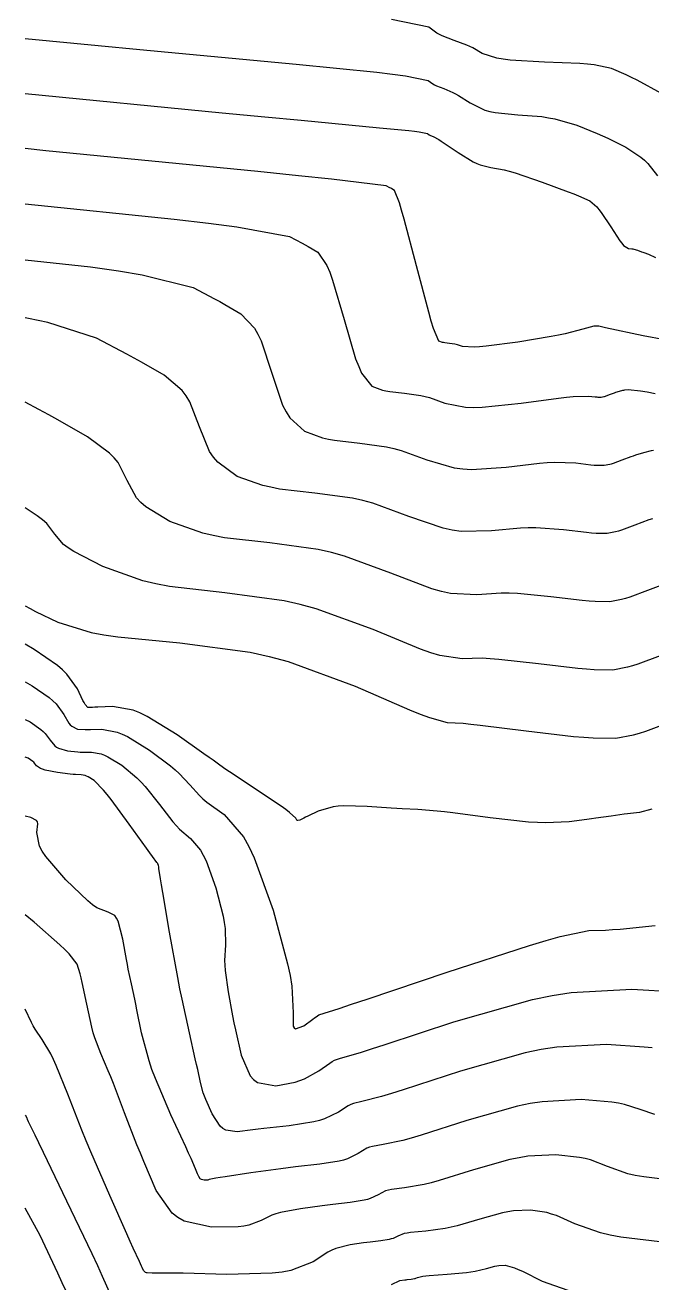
# Model space of a CAD drawing. Header units: metres. Extents: x 837475 to 838479, y 1189012 to 1191015.
# Drawn here: x 837476.5 to 837509.5, y 1189129.3 to 1189195.5 of the extents above; entities that cross this region are included whole.
import ezdxf

# ---------------------------------------------------------------- set-up
doc = ezdxf.new("R2010")
doc.units = ezdxf.units.M
doc.header["$LTSCALE"] = 0.3
doc.layers.add('COTAS 10', color=1, linetype='Continuous')
doc.layers.add('COTAS INT', color=252, linetype='Continuous')

msp = doc.modelspace()

# ---------------------------------------------------------------- linework, layer by layer
at = {"layer": 'COTAS 10'}
for points, elevation in [([(837510.197, 1189178.929), (837509.05, 1189179.14), (837507.075, 1189179.567), (837506.723, 1189179.655), (837506.599, 1189179.653), (837506.463, 1189179.638), (837505.88, 1189179.488), (837504.955, 1189179.246), (837504.605, 1189179.173), (837504.213, 1189179.099), (837502.458, 1189178.811), (837500.781, 1189178.589), (837500.439, 1189178.557), (837500.15, 1189178.537), (837499.547, 1189178.57), (837499.286, 1189178.666), (837499.212, 1189178.686), (837499.137, 1189178.703), (837498.863, 1189178.74), (837498.608, 1189178.769), (837498.545, 1189178.781), (837498.486, 1189178.795), (837498.301, 1189178.861), (837498.02, 1189179.515), (837497.9, 1189179.901), (837497.762, 1189180.375), (837497.113, 1189182.824), (837496.47, 1189185.275), (837496.335, 1189185.749), (837496.22, 1189186.135), (837495.962, 1189186.792), (837495.813, 1189186.877), (837495.766, 1189186.903), (837495.717, 1189186.93), (837495.52, 1189187.034), (837492.643, 1189187.384), (837490.905, 1189187.566), (837488.759, 1189187.785), (837477.607, 1189188.882), (837476.514, 1189188.992)], 1590), ([(837509.942, 1189162.291), (837508.77, 1189161.864), (837508.491, 1189161.777), (837508.232, 1189161.703), (837507.46, 1189161.55), (837506.469, 1189161.561), (837506.071, 1189161.59), (837505.62, 1189161.631), (837503.546, 1189161.875), (837501.454, 1189162.11), (837500.992, 1189162.145), (837500.58, 1189162.167), (837499.518, 1189162.142), (837498.355, 1189162.31), (837497.88, 1189162.455), (837497.338, 1189162.643), (837494.831, 1189163.675), (837491.845, 1189164.769), (837491.002, 1189164.996), (837490.152, 1189165.189), (837487.024, 1189165.609), (837484.108, 1189165.946), (837483.391, 1189166.086), (837482.714, 1189166.246), (837480.599, 1189166.994), (837479.082, 1189167.791), (837478.783, 1189167.982), (837478.536, 1189168.16), (837478.08, 1189168.697), (837477.653, 1189169.26), (837477.425, 1189169.455), (837477.149, 1189169.667), (837476.514, 1189170.08)], 1600), ([(837509.522, 1189141.664), (837509.113, 1189141.707), (837507.132, 1189141.843), (837504.504, 1189141.703), (837503.688, 1189141.571), (837502.834, 1189141.399), (837499.43, 1189140.44), (837496.411, 1189139.451), (837495.799, 1189139.26), (837495.284, 1189139.105), (837494.236, 1189138.844), (837493.796, 1189138.742), (837493.666, 1189138.686), (837493.531, 1189138.62), (837493.013, 1189138.282), (837492.284, 1189137.92), (837492.016, 1189137.838), (837491.72, 1189137.763), (837490.415, 1189137.559), (837489.089, 1189137.418), (837488.779, 1189137.383), (837488.495, 1189137.349), (837487.679, 1189137.244), (837487.079, 1189137.33), (837486.931, 1189137.418), (837486.791, 1189137.534), (837486.353, 1189138.183), (837486.025, 1189138.943), (837485.954, 1189139.129), (837485.893, 1189139.303), (837485.744, 1189139.844), (837485.6, 1189140.529), (837485.54, 1189140.795), (837485.473, 1189141.094), (837485.16, 1189142.449), (837484.778, 1189144.218), (837484.666, 1189144.778), (837484.553, 1189145.368), (837484.122, 1189147.752), (837483.764, 1189149.835), (837483.697, 1189150.236), (837483.643, 1189150.561), (837483.56, 1189151.098), (837483.559, 1189151.148), (837483.557, 1189151.166), (837483.553, 1189151.185), (837483.531, 1189151.269), (837483.502, 1189151.35), (837483.494, 1189151.367), (837483.486, 1189151.381), (837483.456, 1189151.416), (837483.214, 1189151.737), (837483.073, 1189151.933), (837482.898, 1189152.174), (837481.999, 1189153.432), (837481.038, 1189154.734), (837480.825, 1189155.003), (837480.635, 1189155.232), (837480.14, 1189155.732), (837479.827, 1189155.925), (837479.751, 1189155.961), (837479.68, 1189155.989), (837479.465, 1189156.029), (837479.161, 1189156.043), (837479.035, 1189156.056), (837478.891, 1189156.073), (837478.217, 1189156.164), (837477.566, 1189156.286), (837477.436, 1189156.322), (837477.328, 1189156.359), (837477.119, 1189156.501), (837477.009, 1189156.654), (837476.963, 1189156.698), (837476.911, 1189156.742), (837476.67, 1189156.91), (837476.514, 1189156.958)], 1610), ([(837478.683, 1189128.823), (837478.467, 1189129.303), (837478.238, 1189129.803), (837477.297, 1189131.788), (837476.514, 1189133.217)], 1620)]:
    msp.add_lwpolyline(points, dxfattribs=dict(at, elevation=elevation))
at = {"layer": 'COTAS INT'}
for points, elevation in [([(837510.029, 1189191.895), (837508.736, 1189192.586), (837508.437, 1189192.737), (837508.163, 1189192.87), (837507.385, 1189193.206), (837506.474, 1189193.393), (837506.116, 1189193.433), (837505.712, 1189193.468), (837503.868, 1189193.549), (837502.059, 1189193.648), (837501.676, 1189193.693), (837501.344, 1189193.745), (837500.57, 1189194.001), (837500.078, 1189194.292), (837499.924, 1189194.367), (837499.762, 1189194.439), (837499.111, 1189194.681), (837498.477, 1189194.925), (837498.326, 1189194.999), (837498.186, 1189195.076), (837497.765, 1189195.377), (837495.811, 1189195.786)], 1584), ([(837476.514, 1189194.784), (837480.356, 1189194.415), (837482.556, 1189194.205), (837484.609, 1189194.011), (837490.792, 1189193.436), (837495.032, 1189193.014), (837495.86, 1189192.917), (837496.537, 1189192.828), (837497.732, 1189192.578), (837497.989, 1189192.394), (837498.075, 1189192.347), (837498.168, 1189192.302), (837498.555, 1189192.152), (837499.029, 1189191.952), (837499.175, 1189191.875), (837499.329, 1189191.788), (837499.939, 1189191.395), (837500.722, 1189191.023), (837500.984, 1189190.95), (837501.266, 1189190.889), (837502.448, 1189190.777), (837503.722, 1189190.674), (837504.062, 1189190.619), (837504.397, 1189190.553), (837505.558, 1189190.219), (837506.638, 1189189.795), (837506.921, 1189189.671), (837507.196, 1189189.546), (837508.134, 1189189.07), (837508.935, 1189188.537), (837509.124, 1189188.376), (837509.299, 1189188.208), (837509.814, 1189187.55)], 1586), ([(837476.514, 1189191.884), (837486.88, 1189190.883), (837489.136, 1189190.666), (837491.054, 1189190.482), (837495.165, 1189190.092), (837496.713, 1189189.939), (837497.015, 1189189.903), (837497.263, 1189189.871), (837497.699, 1189189.779), (837497.793, 1189189.712), (837497.824, 1189189.695), (837497.858, 1189189.678), (837498, 1189189.624), (837498.296, 1189189.465), (837498.427, 1189189.383), (837498.579, 1189189.284), (837499.308, 1189188.789), (837500.099, 1189188.301), (837500.292, 1189188.207), (837500.472, 1189188.131), (837501.027, 1189188.004), (837501.733, 1189187.879), (837502.008, 1189187.804), (837502.319, 1189187.712), (837503.731, 1189187.232), (837505.113, 1189186.72), (837505.404, 1189186.606), (837505.657, 1189186.505), (837506.24, 1189186.245), (837506.608, 1189185.924), (837506.725, 1189185.786), (837506.849, 1189185.625), (837507.351, 1189184.868), (837507.824, 1189184.146), (837507.93, 1189184.009), (837508.025, 1189183.899), (837508.275, 1189183.727), (837508.458, 1189183.717), (837508.51, 1189183.709), (837508.563, 1189183.698), (837508.758, 1189183.638), (837508.968, 1189183.562), (837509.03, 1189183.54), (837509.094, 1189183.518), (837509.339, 1189183.436), (837509.713, 1189183.269)], 1588), ([(837476.514, 1189186.083), (837484.353, 1189185.274), (837486.166, 1189185.061), (837487.662, 1189184.87), (837490.436, 1189184.36), (837491.098, 1189184.011), (837491.263, 1189183.922), (837491.42, 1189183.835), (837491.92, 1189183.548), (837492.406, 1189182.841), (837492.553, 1189182.49), (837492.706, 1189182.072), (837493.306, 1189179.999), (837493.917, 1189177.932), (837494.076, 1189177.517), (837494.232, 1189177.17), (837494.76, 1189176.487), (837495.332, 1189176.285), (837495.514, 1189176.242), (837495.708, 1189176.204), (837496.496, 1189176.113), (837497.34, 1189176), (837497.57, 1189175.948), (837497.798, 1189175.887), (837498.604, 1189175.591), (837499.704, 1189175.376), (837500.116, 1189175.365), (837500.576, 1189175.375), (837502.625, 1189175.59), (837504.601, 1189175.863), (837505.015, 1189175.91), (837505.37, 1189175.945), (837506.169, 1189175.97), (837506.529, 1189175.928), (837506.607, 1189175.921), (837506.676, 1189175.916), (837506.849, 1189175.914), (837506.982, 1189175.94), (837507.027, 1189175.953), (837507.076, 1189175.968), (837507.279, 1189176.042), (837507.497, 1189176.125), (837507.554, 1189176.145), (837507.611, 1189176.164), (837507.803, 1189176.223), (837507.986, 1189176.27), (837508.036, 1189176.281), (837508.086, 1189176.291), (837508.262, 1189176.321), (837508.915, 1189176.241), (837509.265, 1189176.183), (837509.689, 1189176.109)], 1592), ([(837476.514, 1189183.142), (837479.948, 1189182.762), (837481.426, 1189182.556), (837482.681, 1189182.356), (837485.353, 1189181.687), (837486.479, 1189181.093), (837486.76, 1189180.94), (837487.027, 1189180.793), (837487.879, 1189180.304), (837488.591, 1189179.548), (837488.771, 1189179.231), (837488.943, 1189178.869), (837489.5, 1189177.173), (837490.072, 1189175.489), (837490.253, 1189175.133), (837490.445, 1189174.826), (837491.22, 1189174.114), (837492.177, 1189173.776), (837492.484, 1189173.703), (837492.808, 1189173.64), (837494.128, 1189173.487), (837495.543, 1189173.297), (837495.928, 1189173.21), (837496.31, 1189173.107), (837497.661, 1189172.612), (837499.112, 1189172.192), (837499.557, 1189172.137), (837500.02, 1189172.109), (837501.848, 1189172.228), (837503.596, 1189172.439), (837504.009, 1189172.469), (837504.391, 1189172.486), (837505.513, 1189172.446), (837506.302, 1189172.354), (837506.473, 1189172.338), (837506.625, 1189172.327), (837507.002, 1189172.323), (837507.295, 1189172.381), (837507.393, 1189172.409), (837507.499, 1189172.442), (837507.945, 1189172.605), (837508.422, 1189172.785), (837508.548, 1189172.829), (837508.671, 1189172.871), (837509.093, 1189173.001), (837509.494, 1189173.103), (837509.603, 1189173.127)], 1594), ([(837509.541, 1189169.513), (837509.347, 1189169.445), (837508.611, 1189169.167), (837507.923, 1189168.916), (837507.759, 1189168.865), (837507.607, 1189168.822), (837507.155, 1189168.732), (837506.573, 1189168.738), (837506.339, 1189168.755), (837506.075, 1189168.779), (837504.857, 1189168.922), (837503.412, 1189169.027), (837503.003, 1189169.028), (837502.591, 1189169.015), (837501.072, 1189168.866), (837499.465, 1189168.843), (837498.998, 1189168.91), (837498.521, 1189169.009), (837496.717, 1189169.633), (837494.821, 1189170.328), (837494.286, 1189170.472), (837493.746, 1189170.594), (837491.76, 1189170.861), (837489.908, 1189171.075), (837489.453, 1189171.164), (837489.023, 1189171.266), (837487.68, 1189171.741), (837486.657, 1189172.481), (837486.43, 1189172.749), (837486.226, 1189173.046), (837485.693, 1189174.348), (837485.18, 1189175.666), (837484.989, 1189175.973), (837484.777, 1189176.254), (837483.837, 1189177.061), (837482.634, 1189177.751), (837482.257, 1189177.959), (837481.86, 1189178.175), (837480.269, 1189179.014), (837477.7, 1189179.843), (837476.686, 1189180.051), (837476.514, 1189180.081)], 1596), ([(837510.272, 1189166.105), (837509.276, 1189165.729), (837508.347, 1189165.39), (837508.125, 1189165.321), (837507.92, 1189165.262), (837507.307, 1189165.141), (837506.521, 1189165.149), (837506.205, 1189165.173), (837505.847, 1189165.205), (837504.201, 1189165.399), (837502.433, 1189165.568), (837501.997, 1189165.586), (837501.586, 1189165.591), (837500.295, 1189165.504), (837498.91, 1189165.576), (837498.439, 1189165.683), (837497.93, 1189165.826), (837495.774, 1189166.654), (837493.333, 1189167.549), (837492.644, 1189167.734), (837491.949, 1189167.892), (837489.392, 1189168.235), (837487.008, 1189168.51), (837486.422, 1189168.625), (837485.869, 1189168.756), (837484.139, 1189169.367), (837482.87, 1189170.136), (837482.606, 1189170.365), (837482.381, 1189170.603), (837481.886, 1189171.522), (837481.416, 1189172.463), (837481.207, 1189172.714), (837480.963, 1189172.961), (837479.795, 1189173.817), (837478.241, 1189174.709), (837477.753, 1189174.978), (837477.241, 1189175.256), (837476.514, 1189175.64)], 1598), ([(837476.514, 1189164.923), (837476.778, 1189164.784), (837477.062, 1189164.637), (837478.23, 1189164.065), (837479.994, 1189163.531), (837480.654, 1189163.408), (837481.387, 1189163.296), (837484.656, 1189162.983), (837488.355, 1189162.486), (837489.36, 1189162.258), (837490.357, 1189161.99), (837493.888, 1189160.697), (837496.747, 1189159.46), (837497.321, 1189159.228), (837497.8, 1189159.044), (837498.741, 1189158.78), (837499.575, 1189158.744), (837499.986, 1189158.704), (837500.475, 1189158.651), (837502.89, 1189158.351), (837505.393, 1189158.057), (837505.937, 1189158.008), (837506.417, 1189157.972), (837507.613, 1189157.959), (837508.545, 1189158.144), (837508.857, 1189158.232), (837509.194, 1189158.338), (837510.608, 1189158.853)], 1602), ([(837509.519, 1189154.228), (837508.867, 1189154.052), (837508.382, 1189153.996), (837508.225, 1189153.976), (837508.057, 1189153.955), (837507.368, 1189153.863), (837506.568, 1189153.753), (837506.332, 1189153.719), (837506.088, 1189153.685), (837505.153, 1189153.551), (837503.921, 1189153.499), (837503.49, 1189153.517), (837503.02, 1189153.548), (837501, 1189153.773), (837499.032, 1189154.031), (837498.596, 1189154.082), (837498.207, 1189154.124), (837497.195, 1189154.202), (837496.357, 1189154.241), (837496.078, 1189154.257), (837495.779, 1189154.277), (837494.529, 1189154.369), (837493.291, 1189154.397), (837492.999, 1189154.376), (837492.73, 1189154.343), (837491.939, 1189154.118), (837491.397, 1189153.861), (837491.284, 1189153.806), (837491.187, 1189153.759), (837490.969, 1189153.648), (837490.87, 1189153.625), (837490.848, 1189153.633), (837490.827, 1189153.646), (837490.771, 1189153.746), (837490.437, 1189154.056), (837490.241, 1189154.203), (837490, 1189154.375), (837488.756, 1189155.215), (837487.516, 1189156.033), (837487.278, 1189156.191), (837487.086, 1189156.32), (837486.77, 1189156.538), (837486.414, 1189156.798), (837486.196, 1189156.953), (837485.927, 1189157.144), (837484.521, 1189158.133), (837482.936, 1189159.107), (837482.554, 1189159.289), (837482.196, 1189159.432), (837481.105, 1189159.632), (837480.34, 1189159.594), (837480.186, 1189159.588), (837480.058, 1189159.584), (837479.807, 1189159.584), (837479.671, 1189159.741), (837479.615, 1189159.835), (837479.553, 1189159.952), (837479.262, 1189160.557), (837478.706, 1189161.33), (837478.477, 1189161.553), (837478.214, 1189161.779), (837476.993, 1189162.628), (837476.514, 1189162.904)], 1604), ([(837476.514, 1189160.92), (837476.885, 1189160.722), (837477.78, 1189160.1), (837477.972, 1189159.934), (837478.141, 1189159.771), (837478.547, 1189159.205), (837478.811, 1189158.754), (837478.889, 1189158.664), (837478.969, 1189158.589), (837479.277, 1189158.444), (837479.669, 1189158.413), (837479.803, 1189158.411), (837479.947, 1189158.41), (837480.558, 1189158.431), (837481.357, 1189158.285), (837481.62, 1189158.18), (837481.9, 1189158.047), (837483.061, 1189157.333), (837484.163, 1189156.507), (837484.406, 1189156.303), (837484.622, 1189156.11), (837485.18, 1189155.503), (837485.69, 1189154.938), (837485.876, 1189154.772), (837486.082, 1189154.601), (837486.989, 1189153.949), (837488.014, 1189152.762), (837488.294, 1189152.254), (837488.572, 1189151.669), (837489.566, 1189148.908), (837490.328, 1189146.09), (837490.46, 1189145.469), (837490.559, 1189144.917), (837490.632, 1189143.498), (837490.627, 1189142.806), (837490.676, 1189142.712), (837490.747, 1189142.66), (837491.186, 1189142.825), (837491.662, 1189143.181), (837491.757, 1189143.249), (837491.835, 1189143.304), (837491.986, 1189143.393), (837493.049, 1189143.739), (837493.703, 1189143.956), (837494.514, 1189144.226), (837498.741, 1189145.638), (837503.075, 1189147.044), (837503.952, 1189147.309), (837504.689, 1189147.521), (837506.187, 1189147.841), (837507.08, 1189147.862), (837507.436, 1189147.885), (837507.84, 1189147.917), (837509.69, 1189148.098)], 1606), ([(837476.514, 1189158.937), (837476.777, 1189158.816), (837477.346, 1189158.421), (837477.468, 1189158.316), (837477.575, 1189158.212), (837477.833, 1189157.853), (837478.07, 1189157.556), (837478.163, 1189157.493), (837478.268, 1189157.437), (837478.747, 1189157.304), (837479.28, 1189157.243), (837479.419, 1189157.233), (837479.554, 1189157.227), (837480.012, 1189157.23), (837480.519, 1189157.137), (837480.685, 1189157.07), (837480.863, 1189156.986), (837481.601, 1189156.533), (837482.399, 1189155.87), (837482.616, 1189155.653), (837482.83, 1189155.422), (837483.59, 1189154.468), (837484.294, 1189153.556), (837484.475, 1189153.352), (837484.648, 1189153.169), (837485.223, 1189152.682), (837485.75, 1189152.072), (837485.894, 1189151.81), (837486.037, 1189151.509), (837486.548, 1189150.088), (837486.935, 1189148.602), (837486.999, 1189148.259), (837487.046, 1189147.946), (837487.06, 1189147.063), (837487.018, 1189146.268), (837487.028, 1189146.009), (837487.048, 1189145.735), (837487.199, 1189144.605), (837487.434, 1189143.342), (837487.506, 1189142.983), (837487.582, 1189142.619), (837487.881, 1189141.274), (837488.356, 1189140.194), (837488.542, 1189139.998), (837488.752, 1189139.846), (837489.708, 1189139.669), (837490.731, 1189139.859), (837490.983, 1189139.939), (837491.222, 1189140.03), (837491.972, 1189140.457), (837492.549, 1189140.865), (837492.679, 1189140.944), (837492.796, 1189141.008), (837493.111, 1189141.118), (837494.167, 1189141.422), (837494.751, 1189141.608), (837495.462, 1189141.839), (837499.086, 1189143.039), (837503.231, 1189144.207), (837504.271, 1189144.417), (837505.265, 1189144.578), (837508.465, 1189144.748), (837510.822, 1189144.612)], 1608), ([(837509.675, 1189138.156), (837508.898, 1189138.427), (837508.077, 1189138.69), (837507.76, 1189138.749), (837507.405, 1189138.801), (837505.798, 1189138.938), (837503.743, 1189138.829), (837503.105, 1189138.726), (837502.436, 1189138.591), (837499.774, 1189137.841), (837497.359, 1189137.064), (837496.846, 1189136.912), (837496.402, 1189136.788), (837495.361, 1189136.57), (837494.796, 1189136.475), (837494.652, 1189136.429), (837494.513, 1189136.375), (837494.054, 1189136.108), (837493.483, 1189135.824), (837493.274, 1189135.76), (837493.043, 1189135.702), (837492.022, 1189135.542), (837490.756, 1189135.398), (837490.37, 1189135.35), (837489.969, 1189135.298), (837488.393, 1189135.08), (837487.038, 1189134.88), (837486.775, 1189134.839), (837486.562, 1189134.804), (837486.201, 1189134.732), (837486.137, 1189134.708), (837486.111, 1189134.704), (837486.081, 1189134.7), (837485.943, 1189134.698), (837485.8, 1189134.73), (837485.767, 1189134.749), (837485.737, 1189134.771), (837485.654, 1189134.889), (837485.589, 1189135.04), (837485.553, 1189135.128), (837485.489, 1189135.295), (837485.25, 1189135.835), (837485.122, 1189136.114), (837484.968, 1189136.45), (837484.189, 1189138.132), (837483.371, 1189140.043), (837483.193, 1189140.523), (837483.036, 1189140.982), (837482.641, 1189142.461), (837482.403, 1189143.67), (837482.344, 1189143.958), (837482.288, 1189144.227), (837482.111, 1189145.028), (837481.946, 1189145.798), (837481.896, 1189146.047), (837481.846, 1189146.31), (837481.652, 1189147.388), (837481.41, 1189148.323), (837481.329, 1189148.496), (837481.243, 1189148.631), (837480.882, 1189148.812), (837480.297, 1189149.034), (837480.069, 1189149.196), (837479.813, 1189149.402), (837478.65, 1189150.506), (837477.597, 1189151.732), (837477.411, 1189152.014), (837477.269, 1189152.272), (837477.138, 1189152.996), (837477.187, 1189153.461), (837477.16, 1189153.554), (837477.115, 1189153.633), (837476.805, 1189153.794), (837476.514, 1189153.86)], 1612), ([(837511.041, 1189134.635), (837509.083, 1189134.87), (837508.642, 1189134.951), (837508.244, 1189135.038), (837507.176, 1189135.411), (837506.284, 1189135.761), (837505.999, 1189135.833), (837505.696, 1189135.896), (837504.464, 1189136.033), (837502.982, 1189135.955), (837502.521, 1189135.88), (837502.039, 1189135.783), (837500.118, 1189135.242), (837498.307, 1189134.677), (837497.894, 1189134.565), (837497.519, 1189134.472), (837496.486, 1189134.295), (837495.796, 1189134.209), (837495.638, 1189134.172), (837495.494, 1189134.13), (837495.094, 1189133.933), (837494.683, 1189133.728), (837494.532, 1189133.682), (837494.365, 1189133.64), (837493.629, 1189133.525), (837492.715, 1189133.421), (837492.437, 1189133.386), (837492.148, 1189133.349), (837491.011, 1189133.192), (837489.958, 1189132.99), (837489.721, 1189132.925), (837489.509, 1189132.855), (837488.94, 1189132.568), (837488.29, 1189132.325), (837488.025, 1189132.282), (837487.724, 1189132.25), (837486.331, 1189132.224), (837484.892, 1189132.547), (837484.561, 1189132.735), (837484.26, 1189132.966), (837483.416, 1189134.156), (837482.764, 1189135.677), (837482.584, 1189136.116), (837482.403, 1189136.564), (837481.75, 1189138.248), (837481.16, 1189139.782), (837481.02, 1189140.135), (837480.889, 1189140.457), (837480.499, 1189141.361), (837480.186, 1189142.186), (837480.104, 1189142.459), (837480.025, 1189142.75), (837479.754, 1189143.96), (837479.521, 1189145.096), (837479.464, 1189145.341), (837479.412, 1189145.555), (837479.253, 1189146.075), (837478.824, 1189146.609), (837478.601, 1189146.831), (837478.333, 1189147.086), (837476.989, 1189148.276), (837476.514, 1189148.662)], 1614), ([(837510.375, 1189131.406), (837507.881, 1189131.706), (837507.32, 1189131.809), (837506.814, 1189131.92), (837505.454, 1189132.395), (837504.492, 1189132.831), (837504.237, 1189132.918), (837503.988, 1189132.99), (837503.131, 1189133.129), (837502.22, 1189133.08), (837501.938, 1189133.034), (837501.642, 1189132.975), (837500.463, 1189132.643), (837499.255, 1189132.29), (837498.942, 1189132.217), (837498.637, 1189132.155), (837497.611, 1189132.021), (837496.796, 1189131.942), (837496.624, 1189131.915), (837496.476, 1189131.885), (837496.135, 1189131.758), (837495.883, 1189131.632), (837495.79, 1189131.604), (837495.687, 1189131.578), (837495.235, 1189131.507), (837494.675, 1189131.444), (837494.504, 1189131.422), (837494.326, 1189131.399), (837493.628, 1189131.303), (837492.878, 1189131.1), (837492.667, 1189131.01), (837492.455, 1189130.905), (837491.68, 1189130.405), (837490.505, 1189129.94), (837490.042, 1189129.858), (837489.519, 1189129.796), (837487.131, 1189129.74), (837484.837, 1189129.796), (837484.374, 1189129.806), (837483.984, 1189129.812), (837483.198, 1189129.812), (837482.947, 1189129.817), (837482.896, 1189129.827), (837482.852, 1189129.841), (837482.759, 1189129.92), (837482.698, 1189130.059), (837482.674, 1189130.11), (837482.648, 1189130.167), (837482.527, 1189130.419), (837482.204, 1189131.125), (837482.05, 1189131.469), (837481.867, 1189131.877), (837480.973, 1189133.886), (837479.977, 1189136.182), (837479.731, 1189136.77), (837479.496, 1189137.338), (837478.756, 1189139.221), (837478.149, 1189140.727), (837478, 1189141.057), (837477.859, 1189141.35), (837477.415, 1189142.096), (837477.037, 1189142.647), (837476.938, 1189142.818), (837476.841, 1189142.996), (837476.514, 1189143.695)], 1616), ([(837476.514, 1189138.127), (837476.569, 1189138.049), (837476.605, 1189137.959), (837476.616, 1189137.932), (837476.627, 1189137.904), (837476.675, 1189137.795), (837477.017, 1189137.082), (837477.214, 1189136.674), (837477.455, 1189136.174), (837478.699, 1189133.606), (837480.024, 1189130.839), (837480.316, 1189130.213), (837480.577, 1189129.649), (837481.25, 1189128.118)], 1618), ([(837495.798, 1189129.21), (837496.246, 1189129.414), (837496.505, 1189129.45), (837496.571, 1189129.459), (837496.634, 1189129.467), (837496.842, 1189129.49), (837497.01, 1189129.516), (837497.048, 1189129.526), (837497.082, 1189129.537), (837497.176, 1189129.583), (837497.458, 1189129.641), (837497.611, 1189129.658), (837497.796, 1189129.676), (837498.736, 1189129.747), (837499.755, 1189129.838), (837499.989, 1189129.869), (837500.204, 1189129.902), (837500.807, 1189130.043), (837501.244, 1189130.167), (837501.354, 1189130.189), (837501.459, 1189130.206), (837501.797, 1189130.224), (837502.279, 1189130.085), (837502.476, 1189130.003), (837502.699, 1189129.902), (837503.731, 1189129.379), (837505.383, 1189128.803)], 1618)]:
    msp.add_lwpolyline(points, dxfattribs=dict(at, elevation=elevation))

doc.saveas('drawing.dxf')
